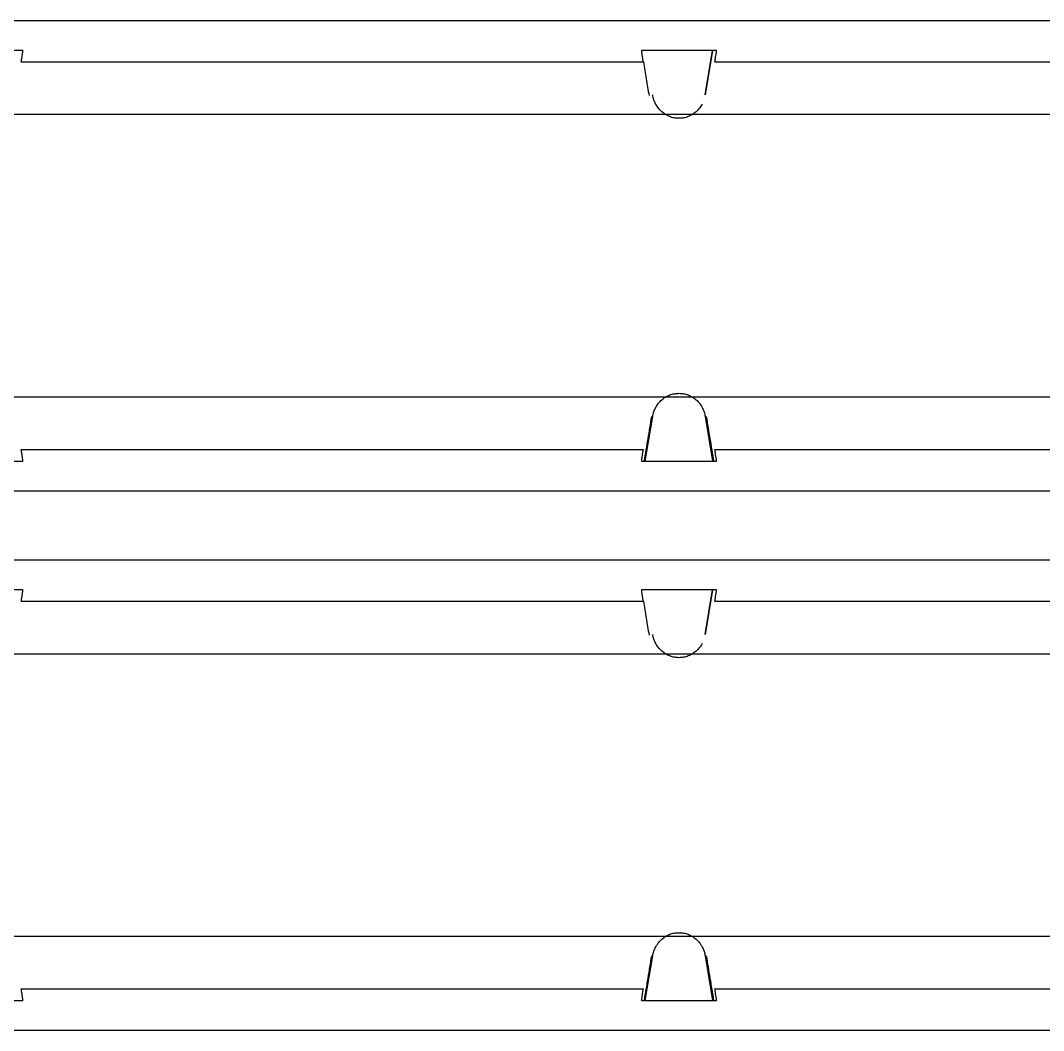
# Model space of a CAD drawing. Header units: metres. Extents: x 0 to 3575, y 0 to 842.
# Drawn here: x 257.15 to 273.82, y 266.95 to 283.4 of the extents above; entities that cross this region are included whole.
import ezdxf

# ---------------------------------------------------------------- set-up
doc = ezdxf.new("R2010")
doc.units = ezdxf.units.M
doc.layers.add('SCHEMATICS', color=7, linetype='Continuous')

msp = doc.modelspace()

# ---------------------------------------------------------------- linework, layer by layer
at = {"layer": 'SCHEMATICS', "color": 7}
for p, q in [((245.115, 283.396), (301.421, 283.396)), ((245.115, 283.396), (301.421, 283.396)), ((257.191, 282.905), (255.97, 282.905)), ((268.489, 282.905), (267.27, 282.905)), ((268.306, 282.183), (268.427, 282.905)), ((268.427, 282.905), (268.306, 282.183)), ((257.162, 282.722), (267.299, 282.722)), ((268.459, 282.722), (302.241, 282.722)), ((249.825, 281.868), (279.111, 281.868)), ((279.111, 277.261), (249.825, 277.261)), ((267.33, 276.222), (267.451, 276.945)), ((268.306, 276.945), (268.427, 276.222)), ((268.306, 276.945), (268.427, 276.222)), ((267.299, 276.405), (257.162, 276.405)), ((302.241, 276.405), (268.459, 276.405)), ((255.97, 276.222), (257.191, 276.222)), ((267.27, 276.222), (268.489, 276.222)), ((301.421, 275.731), (245.115, 275.731)), ((301.421, 275.731), (245.115, 275.731)), ((245.115, 274.613), (301.421, 274.613)), ((245.115, 274.613), (301.421, 274.613)), ((257.191, 274.123), (255.97, 274.123)), ((268.489, 274.123), (267.27, 274.123)), ((268.306, 273.399), (268.427, 274.123)), ((268.427, 274.123), (268.306, 273.399)), ((257.162, 273.938), (267.299, 273.938)), ((268.459, 273.938), (302.241, 273.938)), ((249.825, 273.084), (279.111, 273.084)), ((279.111, 268.477), (249.825, 268.477)), ((267.33, 267.439), (267.451, 268.163)), ((268.306, 268.163), (268.427, 267.439)), ((268.306, 268.163), (268.427, 267.439)), ((267.299, 267.622), (257.162, 267.622)), ((302.241, 267.622), (268.459, 267.622)), ((255.97, 267.439), (257.191, 267.439)), ((267.27, 267.439), (268.489, 267.439)), ((301.421, 266.948), (245.115, 266.948)), ((301.421, 266.948), (245.115, 266.948))]:
    msp.add_line(p, q, dxfattribs=at)
for points in [[(257.176, 282.814), (257.174, 282.803), (257.173, 282.792), (257.171, 282.78), (257.169, 282.769), (257.167, 282.757), (257.165, 282.745), (257.164, 282.734), (257.162, 282.722)], [(257.191, 282.905), (257.189, 282.894), (257.187, 282.883), (257.185, 282.872), (257.183, 282.86), (257.181, 282.849), (257.179, 282.837), (257.178, 282.826), (257.176, 282.814)], [(267.284, 282.814), (267.282, 282.826), (267.281, 282.837), (267.279, 282.849), (267.277, 282.86), (267.275, 282.872), (267.274, 282.883), (267.272, 282.894), (267.27, 282.905)], [(267.299, 282.722), (267.297, 282.734), (267.295, 282.745), (267.293, 282.757), (267.291, 282.769), (267.289, 282.78), (267.287, 282.792), (267.285, 282.803), (267.284, 282.814)], [(268.473, 282.814), (268.471, 282.803), (268.47, 282.792), (268.468, 282.78), (268.466, 282.769), (268.464, 282.757), (268.462, 282.745), (268.461, 282.734), (268.459, 282.722)], [(268.489, 282.905), (268.487, 282.894), (268.486, 282.883), (268.484, 282.872), (268.482, 282.86), (268.48, 282.849), (268.478, 282.837), (268.476, 282.826), (268.473, 282.814)], [(267.299, 282.722), (267.305, 282.687), (267.311, 282.653), (267.316, 282.619), (267.322, 282.584), (267.328, 282.55), (267.334, 282.516), (267.339, 282.481), (267.345, 282.447)], [(267.345, 282.447), (267.351, 282.412), (267.356, 282.377), (267.362, 282.343), (267.368, 282.309), (267.374, 282.275), (267.38, 282.24), (267.386, 282.206), (267.392, 282.172)], [(267.503, 282.032), (267.494, 282.05), (267.485, 282.068), (267.477, 282.087), (267.47, 282.105), (267.464, 282.125), (267.459, 282.144), (267.454, 282.163), (267.451, 282.183)], [(267.6, 281.91), (267.585, 281.923), (267.572, 281.937), (267.559, 281.951), (267.546, 281.966), (267.534, 281.982), (267.523, 281.998), (267.513, 282.015), (267.503, 282.032)], [(268.255, 282.032), (268.245, 282.015), (268.235, 281.998), (268.223, 281.982), (268.212, 281.966), (268.199, 281.951), (268.186, 281.937), (268.173, 281.923), (268.159, 281.91)], [(267.731, 281.83), (267.713, 281.837), (267.695, 281.846), (267.678, 281.855), (267.661, 281.864), (267.645, 281.875), (267.63, 281.886), (267.615, 281.897), (267.6, 281.91)], [(267.879, 281.803), (267.86, 281.803), (267.841, 281.805), (267.822, 281.807), (267.804, 281.81), (267.785, 281.813), (267.767, 281.818), (267.749, 281.823), (267.731, 281.83)], [(268.029, 281.83), (268.01, 281.823), (267.992, 281.818), (267.973, 281.813), (267.954, 281.81), (267.935, 281.807), (267.916, 281.805), (267.897, 281.803), (267.879, 281.803)], [(268.159, 281.91), (268.144, 281.897), (268.129, 281.886), (268.113, 281.875), (268.097, 281.864), (268.08, 281.855), (268.063, 281.846), (268.046, 281.837), (268.029, 281.83)], [(267.6, 277.218), (267.615, 277.231), (267.63, 277.243), (267.645, 277.254), (267.661, 277.264), (267.678, 277.274), (267.695, 277.282), (267.713, 277.291), (267.731, 277.298)], [(267.731, 277.298), (267.749, 277.304), (267.767, 277.31), (267.785, 277.314), (267.804, 277.318), (267.822, 277.321), (267.841, 277.323), (267.86, 277.324), (267.879, 277.325)], [(267.879, 277.325), (267.897, 277.324), (267.916, 277.323), (267.935, 277.321), (267.954, 277.318), (267.973, 277.314), (267.992, 277.31), (268.01, 277.304), (268.029, 277.298)], [(268.029, 277.298), (268.046, 277.291), (268.063, 277.282), (268.08, 277.274), (268.097, 277.264), (268.113, 277.254), (268.129, 277.243), (268.144, 277.231), (268.159, 277.218)], [(267.503, 277.096), (267.513, 277.113), (267.523, 277.13), (267.534, 277.146), (267.546, 277.162), (267.559, 277.177), (267.572, 277.191), (267.585, 277.205), (267.6, 277.218)], [(268.159, 277.218), (268.173, 277.205), (268.187, 277.191), (268.2, 277.177), (268.212, 277.162), (268.224, 277.146), (268.235, 277.13), (268.245, 277.113), (268.255, 277.096)], [(267.451, 276.945), (267.454, 276.965), (267.459, 276.985), (267.464, 277.004), (267.47, 277.023), (267.477, 277.042), (267.485, 277.061), (267.494, 277.079), (267.503, 277.096)], [(267.451, 276.945), (267.454, 276.965), (267.459, 276.985), (267.464, 277.004), (267.47, 277.023), (267.477, 277.042), (267.485, 277.061), (267.494, 277.079), (267.503, 277.096)], [(268.255, 277.096), (268.265, 277.079), (268.273, 277.061), (268.281, 277.042), (268.287, 277.023), (268.293, 277.004), (268.298, 276.985), (268.303, 276.965), (268.306, 276.945)], [(268.255, 277.096), (268.265, 277.078), (268.273, 277.06), (268.281, 277.042), (268.287, 277.023), (268.293, 277.004), (268.298, 276.985), (268.303, 276.965), (268.306, 276.945)], [(267.376, 276.585), (267.383, 276.631), (267.391, 276.676), (267.398, 276.721), (267.405, 276.767), (267.413, 276.812), (267.42, 276.857), (267.428, 276.903), (267.436, 276.948)], [(268.323, 276.948), (268.331, 276.903), (268.338, 276.857), (268.345, 276.812), (268.353, 276.767), (268.36, 276.721), (268.368, 276.676), (268.376, 276.631), (268.383, 276.585)], [(267.315, 276.222), (267.322, 276.267), (267.33, 276.312), (267.338, 276.358), (267.345, 276.403), (267.353, 276.449), (267.361, 276.494), (267.368, 276.54), (267.376, 276.585)], [(268.383, 276.585), (268.391, 276.54), (268.398, 276.494), (268.406, 276.449), (268.414, 276.403), (268.421, 276.358), (268.429, 276.312), (268.436, 276.267), (268.443, 276.222)], [(257.162, 276.405), (257.164, 276.394), (257.165, 276.383), (257.167, 276.371), (257.169, 276.36), (257.171, 276.348), (257.173, 276.336), (257.174, 276.324), (257.176, 276.312)], [(257.176, 276.312), (257.178, 276.301), (257.179, 276.29), (257.181, 276.279), (257.183, 276.267), (257.185, 276.256), (257.187, 276.245), (257.189, 276.233), (257.191, 276.222)], [(267.27, 276.222), (267.272, 276.233), (267.274, 276.245), (267.275, 276.256), (267.277, 276.268), (267.279, 276.279), (267.281, 276.29), (267.282, 276.302), (267.284, 276.314)], [(267.284, 276.314), (267.285, 276.325), (267.287, 276.337), (267.289, 276.348), (267.291, 276.36), (267.293, 276.371), (267.295, 276.383), (267.297, 276.394), (267.299, 276.405)], [(268.459, 276.405), (268.461, 276.394), (268.462, 276.383), (268.464, 276.371), (268.466, 276.36), (268.468, 276.348), (268.47, 276.336), (268.471, 276.324), (268.473, 276.312)], [(268.473, 276.312), (268.476, 276.301), (268.478, 276.29), (268.48, 276.279), (268.482, 276.267), (268.484, 276.256), (268.486, 276.245), (268.487, 276.233), (268.489, 276.222)], [(257.191, 274.123), (257.189, 274.111), (257.187, 274.1), (257.185, 274.089), (257.183, 274.077), (257.181, 274.066), (257.179, 274.055), (257.178, 274.043), (257.176, 274.032)], [(267.284, 274.032), (267.282, 274.043), (267.281, 274.055), (267.279, 274.066), (267.277, 274.077), (267.275, 274.089), (267.274, 274.1), (267.272, 274.111), (267.27, 274.123)], [(268.489, 274.123), (268.487, 274.111), (268.486, 274.1), (268.484, 274.089), (268.482, 274.077), (268.48, 274.066), (268.478, 274.055), (268.476, 274.043), (268.473, 274.032)], [(257.176, 274.032), (257.174, 274.02), (257.173, 274.008), (257.171, 273.997), (257.169, 273.985), (257.167, 273.973), (257.165, 273.961), (257.164, 273.95), (257.162, 273.938)], [(267.299, 273.938), (267.297, 273.95), (267.295, 273.961), (267.293, 273.973), (267.291, 273.985), (267.289, 273.997), (267.287, 274.008), (267.285, 274.02), (267.284, 274.032)], [(268.473, 274.032), (268.471, 274.02), (268.47, 274.008), (268.468, 273.997), (268.466, 273.985), (268.464, 273.973), (268.462, 273.961), (268.461, 273.95), (268.459, 273.938)], [(267.299, 273.938), (267.305, 273.904), (267.311, 273.87), (267.316, 273.836), (267.322, 273.801), (267.328, 273.767), (267.334, 273.732), (267.339, 273.698), (267.345, 273.663)], [(267.345, 273.663), (267.351, 273.628), (267.356, 273.594), (267.362, 273.56), (267.368, 273.525), (267.374, 273.491), (267.38, 273.457), (267.386, 273.422), (267.392, 273.388)], [(267.503, 273.248), (267.494, 273.266), (267.485, 273.284), (267.477, 273.303), (267.47, 273.322), (267.464, 273.341), (267.459, 273.36), (267.454, 273.38), (267.451, 273.399)], [(267.6, 273.127), (267.585, 273.14), (267.572, 273.154), (267.559, 273.168), (267.546, 273.183), (267.534, 273.198), (267.523, 273.214), (267.513, 273.231), (267.503, 273.248)], [(267.731, 273.047), (267.713, 273.054), (267.695, 273.062), (267.678, 273.071), (267.661, 273.08), (267.645, 273.091), (267.63, 273.102), (267.615, 273.114), (267.6, 273.127)], [(268.159, 273.127), (268.144, 273.114), (268.129, 273.102), (268.113, 273.091), (268.097, 273.08), (268.08, 273.071), (268.063, 273.062), (268.046, 273.054), (268.029, 273.047)], [(268.255, 273.248), (268.245, 273.231), (268.235, 273.214), (268.223, 273.198), (268.212, 273.183), (268.199, 273.168), (268.186, 273.154), (268.173, 273.14), (268.159, 273.127)], [(267.879, 273.019), (267.86, 273.02), (267.841, 273.021), (267.822, 273.023), (267.804, 273.026), (267.785, 273.03), (267.767, 273.035), (267.749, 273.041), (267.731, 273.047)], [(268.029, 273.047), (268.01, 273.041), (267.992, 273.035), (267.973, 273.03), (267.954, 273.026), (267.935, 273.023), (267.916, 273.021), (267.897, 273.02), (267.879, 273.019)], [(267.6, 268.435), (267.615, 268.448), (267.63, 268.46), (267.645, 268.471), (267.661, 268.481), (267.678, 268.491), (267.695, 268.5), (267.713, 268.508), (267.731, 268.515)], [(267.731, 268.515), (267.749, 268.521), (267.767, 268.527), (267.785, 268.531), (267.804, 268.535), (267.822, 268.538), (267.841, 268.54), (267.86, 268.541), (267.879, 268.541)], [(267.879, 268.541), (267.897, 268.541), (267.916, 268.54), (267.935, 268.538), (267.954, 268.535), (267.973, 268.531), (267.992, 268.527), (268.01, 268.521), (268.029, 268.515)], [(268.029, 268.515), (268.046, 268.508), (268.063, 268.5), (268.08, 268.491), (268.097, 268.481), (268.113, 268.471), (268.129, 268.46), (268.144, 268.448), (268.159, 268.435)], [(267.451, 268.163), (267.454, 268.182), (267.459, 268.201), (267.464, 268.221), (267.47, 268.24), (267.477, 268.259), (267.485, 268.277), (267.494, 268.295), (267.503, 268.313)], [(267.451, 268.163), (267.454, 268.182), (267.459, 268.201), (267.464, 268.221), (267.47, 268.24), (267.477, 268.258), (267.485, 268.277), (267.494, 268.295), (267.503, 268.312)], [(267.503, 268.313), (267.513, 268.33), (267.523, 268.346), (267.534, 268.363), (267.546, 268.378), (267.559, 268.393), (267.572, 268.408), (267.585, 268.422), (267.6, 268.435)], [(268.159, 268.435), (268.173, 268.422), (268.187, 268.408), (268.2, 268.393), (268.212, 268.378), (268.224, 268.363), (268.235, 268.346), (268.245, 268.33), (268.255, 268.313)], [(268.255, 268.313), (268.265, 268.295), (268.273, 268.277), (268.281, 268.259), (268.287, 268.24), (268.293, 268.221), (268.298, 268.201), (268.303, 268.182), (268.306, 268.163)], [(268.255, 268.312), (268.265, 268.295), (268.273, 268.277), (268.281, 268.258), (268.287, 268.239), (268.293, 268.22), (268.298, 268.201), (268.303, 268.182), (268.306, 268.163)], [(267.376, 267.802), (267.383, 267.848), (267.391, 267.893), (267.398, 267.938), (267.405, 267.983), (267.413, 268.029), (267.42, 268.074), (267.428, 268.119), (267.436, 268.164)], [(268.323, 268.164), (268.331, 268.119), (268.338, 268.074), (268.345, 268.029), (268.353, 267.983), (268.36, 267.938), (268.368, 267.893), (268.376, 267.848), (268.383, 267.802)], [(267.315, 267.439), (267.322, 267.484), (267.33, 267.529), (267.338, 267.575), (267.345, 267.62), (267.353, 267.666), (267.361, 267.711), (267.368, 267.757), (267.376, 267.802)], [(268.383, 267.802), (268.391, 267.757), (268.398, 267.711), (268.406, 267.666), (268.414, 267.62), (268.421, 267.575), (268.429, 267.529), (268.436, 267.484), (268.443, 267.439)], [(257.162, 267.622), (257.164, 267.61), (257.165, 267.599), (257.167, 267.588), (257.169, 267.576), (257.171, 267.565), (257.173, 267.553), (257.174, 267.541), (257.176, 267.53)], [(257.176, 267.53), (257.178, 267.518), (257.179, 267.507), (257.181, 267.496), (257.183, 267.485), (257.185, 267.473), (257.187, 267.462), (257.189, 267.45), (257.191, 267.439)], [(267.27, 267.439), (267.272, 267.45), (267.274, 267.462), (267.275, 267.473), (267.277, 267.485), (267.279, 267.496), (267.281, 267.507), (267.282, 267.518), (267.284, 267.53)], [(267.284, 267.53), (267.285, 267.541), (267.287, 267.553), (267.289, 267.565), (267.291, 267.576), (267.293, 267.588), (267.295, 267.599), (267.297, 267.61), (267.299, 267.622)], [(268.459, 267.622), (268.461, 267.61), (268.462, 267.599), (268.464, 267.588), (268.466, 267.576), (268.468, 267.565), (268.47, 267.553), (268.471, 267.541), (268.473, 267.53)], [(268.473, 267.53), (268.476, 267.518), (268.478, 267.507), (268.48, 267.496), (268.482, 267.485), (268.484, 267.473), (268.486, 267.462), (268.487, 267.45), (268.489, 267.439)]]:
    msp.add_lwpolyline(points, dxfattribs=at)

doc.saveas('drawing.dxf')
